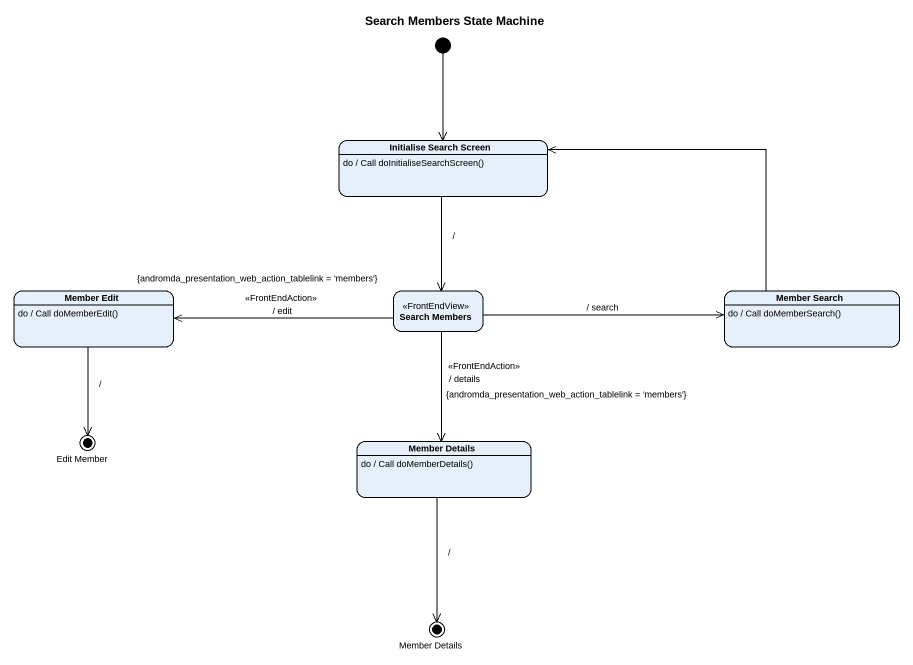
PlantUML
@startuml
title Search Members State Machine
hide empty description
state "Initialise Search Screen" as Initialise_Search_Screen
Initialise_Search_Screen : do / Call doInitialiseSearchScreen()
state "Member Edit" as Member_Edit
Member_Edit : do / Call doMemberEdit()
state "Search Members" as Search_Members <<FrontEndView>>
state "Member Search" as Member_Search
Member_Search : do / Call doMemberSearch()
state "Edit Member" as Edit_Member <<end>>
state "Member Details" as Member_Details
Member_Details : do / Call doMemberDetails()
state "Member Details" as Member_Details_2 <<end>>
[*] --> Initialise_Search_Screen
Initialise_Search_Screen --> Search_Members : /
Member_Edit --> Edit_Member : /
Search_Members -left-> Member_Edit : {andromda_presentation_web_action_tablelink = 'members'}\n<<FrontEndAction>>\n/ edit
Search_Members -right-> Member_Search : / search
Search_Members --> Member_Details : <<FrontEndAction>>\n/ details\n{andromda_presentation_web_action_tablelink = 'members'}
Member_Search -left-> Initialise_Search_Screen
Member_Details --> Member_Details_2 : /
@enduml
